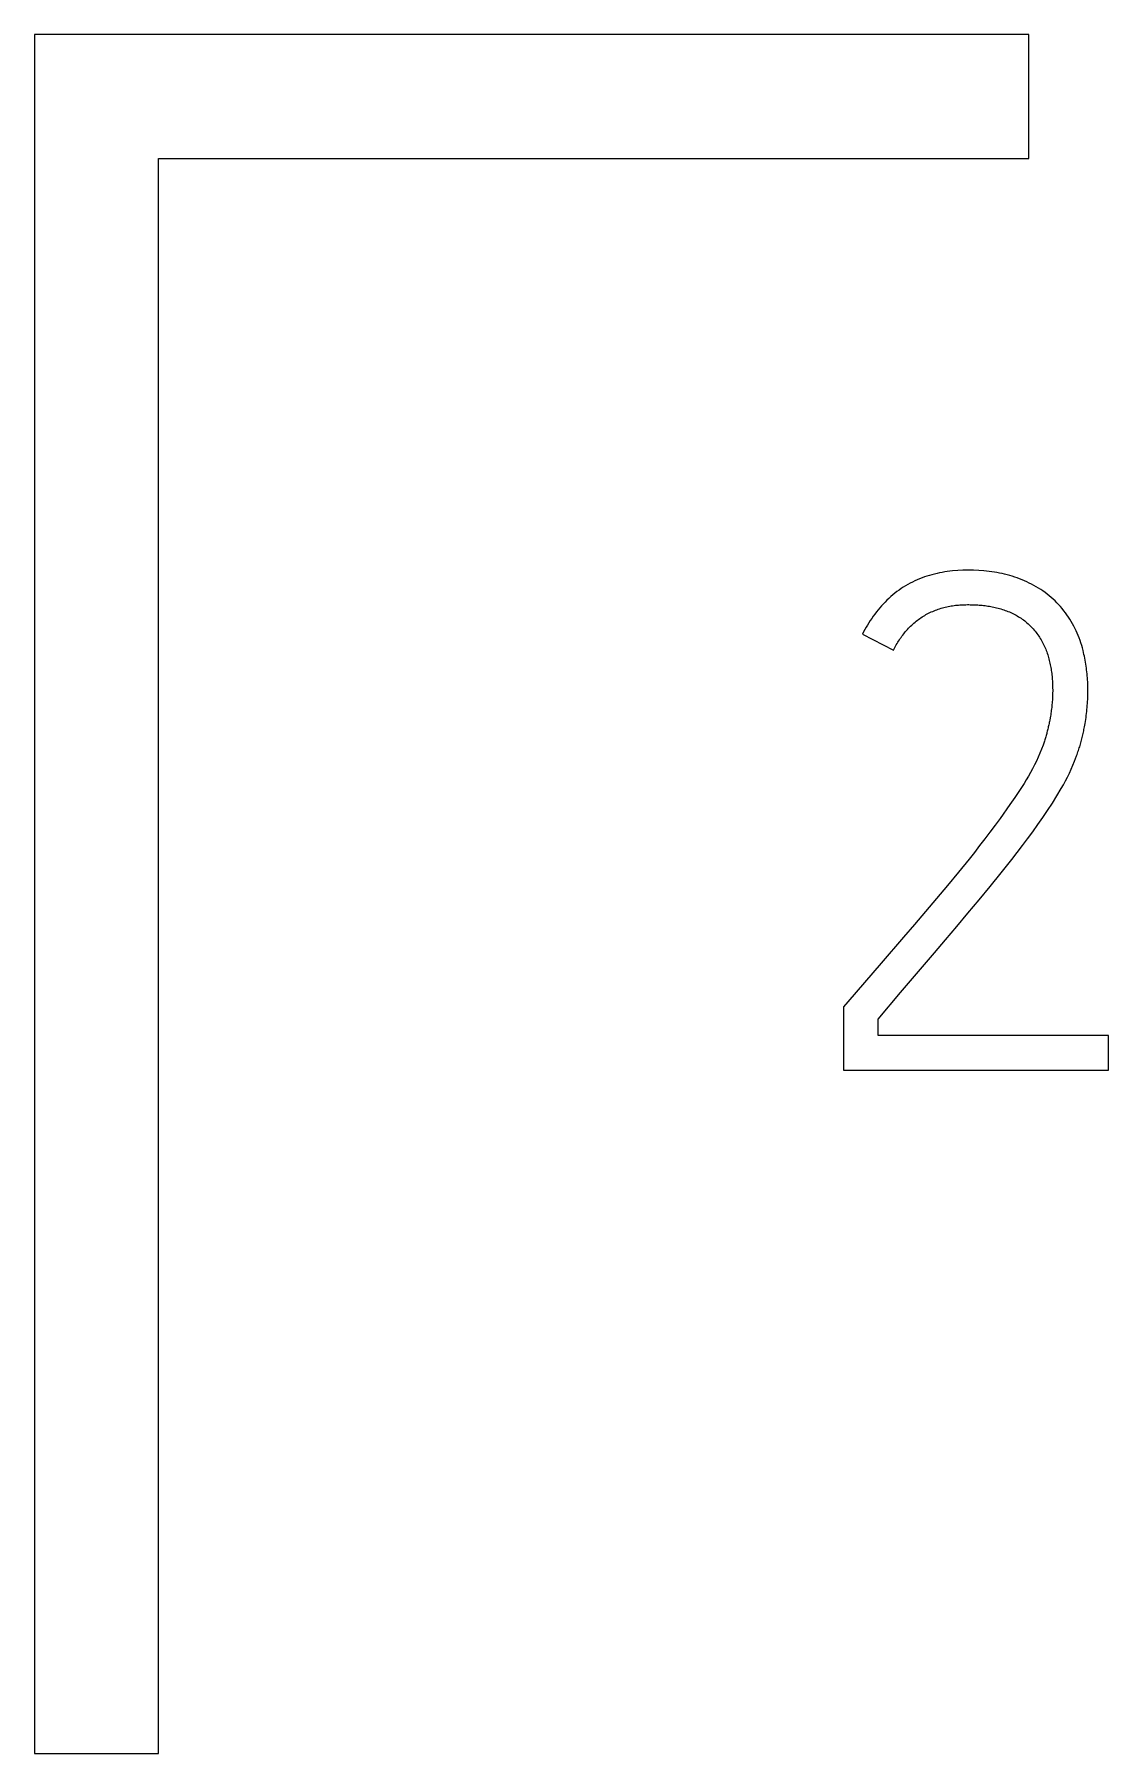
# Model space of a CAD drawing. Header units: millimetres. Extents: x 6750 to 121550, y -28210 to 66060.
# Drawn here: x 38604.376 to 38606.969, y 64499.532 to 64503.682 of the extents above; entities that cross this region are included whole.
import ezdxf

# ---------------------------------------------------------------- set-up
doc = ezdxf.new("R2010")
doc.units = ezdxf.units.MM
doc.layers.add('10000_FRONT', color=7, linetype='Continuous')
doc.layers.add('10500_FRONT_LABELING', color=7, linetype='Continuous')
doc.layers.add('DN.1. NET LIEN MANH', color=7, linetype='Continuous', lineweight=40)

# ---------------------------------------------------------------- blocks, each defined once
blk = doc.blocks.new('A$C0C6D7916')
at = {"layer": '10000_FRONT', "linetype": 'Continuous'}
for p, q in [((-37.25, 29.59), (-37.25, 25.44)), ((-34.85, 29.59), (-37.25, 29.59)), ((-34.85, 29.29), (-34.85, 29.59)), ((-36.95, 25.44), (-36.95, 29.29)), ((-36.95, 29.29), (-34.85, 29.29)), ((-37.25, 25.44), (-36.95, 25.44))]:
    blk.add_line(p, q, dxfattribs=at)
at = {"layer": '10500_FRONT_LABELING', "linetype": 'Continuous'}
for p, q in [((-35.2515, 28.1419), (-35.1765, 28.1038)), ((-35.1524, 27.4105), (-35.206, 27.3482)), ((-35.206, 27.3482), (-35.2865, 27.2549)), ((-35.2865, 27.2549), (-35.2966, 27.243)), ((-35.2966, 27.243), (-35.2966, 27.09)), ((-35.2134, 27.1732), (-35.2134, 27.2131)), ((-34.6571, 27.1732), (-35.2134, 27.1732)), ((-34.6571, 27.09), (-34.6571, 27.1732)), ((-35.2966, 27.09), (-34.6571, 27.09))]:
    blk.add_line(p, q, dxfattribs=at)
for points in [[(-34.7187, 28.1029), (-34.7203, 28.109), (-34.7221, 28.1151), (-34.724, 28.1212), (-34.7261, 28.1272), (-34.7282, 28.1331), (-34.7306, 28.139), (-34.733, 28.1449), (-34.7357, 28.1506), (-34.7384, 28.1563), (-34.7413, 28.1619), (-34.7443, 28.1675), (-34.7475, 28.1729), (-34.7507, 28.1783), (-34.7542, 28.1836), (-34.7577, 28.1888), (-34.7614, 28.1939), (-34.7652, 28.1989), (-34.7692, 28.2038), (-34.7732, 28.2086), (-34.7775, 28.2133), (-34.7818, 28.2179), (-34.7863, 28.2223), (-34.7909, 28.2267), (-34.7956, 28.2309), (-34.8004, 28.235), (-34.8054, 28.239), (-34.8105, 28.2429), (-34.8157, 28.2466), (-34.821, 28.2501), (-34.8264, 28.2535), (-34.8318, 28.2568), (-34.8373, 28.2599), (-34.8429, 28.2629), (-34.8486, 28.2657), (-34.8543, 28.2684), (-34.8601, 28.271), (-34.8659, 28.2734), (-34.8718, 28.2757), (-34.8777, 28.2779), (-34.8837, 28.28), (-34.8897, 28.2819), (-34.8958, 28.2837), (-34.9019, 28.2853), (-34.908, 28.2869), (-34.9142, 28.2883), (-34.9204, 28.2896), (-34.9266, 28.2908), (-34.9328, 28.2918), (-34.9454, 28.2937), (-34.958, 28.295), (-34.9706, 28.296), (-34.9832, 28.2965), (-34.9959, 28.2967), (-35.0086, 28.2965), (-35.0213, 28.2958), (-35.0339, 28.2948), (-35.0402, 28.2941), (-35.0465, 28.2933), (-35.0527, 28.2923), (-35.059, 28.2912), (-35.0652, 28.2901), (-35.0713, 28.2887), (-35.0775, 28.2873), (-35.0836, 28.2857), (-35.0896, 28.284), (-35.0956, 28.2822), (-35.1016, 28.2802), (-35.1075, 28.278), (-35.1134, 28.2758), (-35.1192, 28.2733), (-35.1249, 28.2708), (-35.1306, 28.268), (-35.1362, 28.2652), (-35.1418, 28.2621), (-35.1472, 28.2589), (-35.1526, 28.2556), (-35.1578, 28.2521), (-35.163, 28.2485), (-35.1681, 28.2448), (-35.1731, 28.2409), (-35.1779, 28.2369), (-35.1827, 28.2328), (-35.1874, 28.2285), (-35.192, 28.2242), (-35.1965, 28.2197), (-35.2008, 28.2151), (-35.2051, 28.2104), (-35.2093, 28.2057), (-35.2134, 28.2008), (-35.2174, 28.1958), (-35.2213, 28.1907), (-35.225, 28.1856), (-35.2287, 28.1804), (-35.2323, 28.1751), (-35.2357, 28.1697), (-35.2391, 28.1643), (-35.2424, 28.1587), (-35.2455, 28.1532), (-35.2485, 28.1475), (-35.2515, 28.1419)], [(-35.1765, 28.1038), (-35.1748, 28.107), (-35.1731, 28.1101), (-35.1714, 28.1132), (-35.1696, 28.1163), (-35.1678, 28.1194), (-35.1659, 28.1225), (-35.164, 28.1255), (-35.1621, 28.1285), (-35.1601, 28.1314), (-35.158, 28.1343), (-35.1559, 28.1372), (-35.1538, 28.14), (-35.1516, 28.1429), (-35.1494, 28.1456), (-35.1471, 28.1484), (-35.1448, 28.1511), (-35.1424, 28.1537), (-35.1399, 28.1564), (-35.1374, 28.159), (-35.1349, 28.1615), (-35.1323, 28.164), (-35.1296, 28.1664), (-35.127, 28.1688), (-35.1242, 28.1711), (-35.1215, 28.1734), (-35.1187, 28.1756), (-35.1158, 28.1777), (-35.1129, 28.1798), (-35.11, 28.1818), (-35.107, 28.1838), (-35.104, 28.1857), (-35.101, 28.1875), (-35.0979, 28.1893), (-35.0947, 28.191), (-35.0915, 28.1927), (-35.0883, 28.1943), (-35.085, 28.1958), (-35.0817, 28.1973), (-35.0784, 28.1987), (-35.0751, 28.2), (-35.0717, 28.2013), (-35.0684, 28.2024), (-35.065, 28.2036), (-35.0616, 28.2046), (-35.0581, 28.2056), (-35.0547, 28.2065), (-35.0512, 28.2074), (-35.0477, 28.2082), (-35.0442, 28.209), (-35.0407, 28.2096), (-35.0372, 28.2103), (-35.0336, 28.2108), (-35.0301, 28.2113), (-35.0265, 28.2118), (-35.0229, 28.2122), (-35.0194, 28.2125), (-35.0158, 28.2128), (-35.0122, 28.213), (-35.0087, 28.2132), (-35.0051, 28.2134), (-35.0015, 28.2134), (-34.998, 28.2135), (-34.9944, 28.2135), (-34.9909, 28.2134), (-34.9873, 28.2134), (-34.9838, 28.2133), (-34.9802, 28.2131), (-34.9767, 28.2129), (-34.9731, 28.2127), (-34.9696, 28.2125), (-34.9661, 28.2122), (-34.9625, 28.2118), (-34.959, 28.2114), (-34.9554, 28.211), (-34.9519, 28.2105), (-34.9484, 28.21), (-34.9448, 28.2094), (-34.9413, 28.2088), (-34.9378, 28.2081), (-34.9343, 28.2074), (-34.9308, 28.2067), (-34.9273, 28.2058), (-34.9238, 28.2049), (-34.9203, 28.204), (-34.9169, 28.203), (-34.9135, 28.202), (-34.9101, 28.2009), (-34.9067, 28.1997), (-34.9033, 28.1985), (-34.9, 28.1972), (-34.8967, 28.1958), (-34.8934, 28.1944), (-34.8902, 28.1929), (-34.887, 28.1913), (-34.8838, 28.1897), (-34.8806, 28.188), (-34.8775, 28.1862), (-34.8744, 28.1844), (-34.8713, 28.1825), (-34.8683, 28.1805), (-34.8654, 28.1785), (-34.8625, 28.1764), (-34.8597, 28.1743), (-34.8569, 28.1721), (-34.8542, 28.1698), (-34.8515, 28.1675), (-34.8489, 28.1651), (-34.8463, 28.1626), (-34.8438, 28.1601), (-34.8414, 28.1575), (-34.839, 28.1548), (-34.8366, 28.1521), (-34.8343, 28.1493), (-34.8321, 28.1465), (-34.83, 28.1436), (-34.8279, 28.1407), (-34.8258, 28.1377), (-34.8239, 28.1347), (-34.822, 28.1317), (-34.8201, 28.1286), (-34.8184, 28.1255), (-34.8167, 28.1224), (-34.815, 28.1192), (-34.8134, 28.116), (-34.8119, 28.1127), (-34.8104, 28.1095), (-34.809, 28.1061), (-34.8077, 28.1028), (-34.8064, 28.0994), (-34.8052, 28.096), (-34.8041, 28.0926), (-34.803, 28.0892), (-34.802, 28.0858), (-34.8011, 28.0823), (-34.8002, 28.0789), (-34.7994, 28.0754), (-34.7987, 28.0719), (-34.7979, 28.0684), (-34.7973, 28.0649), (-34.7966, 28.0614), (-34.796, 28.0579), (-34.7955, 28.0544), (-34.795, 28.0509), (-34.7945, 28.0474), (-34.7941, 28.0438), (-34.7937, 28.0403), (-34.7934, 28.0367), (-34.7931, 28.0331), (-34.7928, 28.0296), (-34.7926, 28.026), (-34.7924, 28.0224), (-34.7923, 28.0188), (-34.7922, 28.0152), (-34.7922, 28.0117), (-34.7921, 28.0081), (-34.7921, 28.0045), (-34.7922, 28.0009), (-34.7923, 27.9974), (-34.7924, 27.9938), (-34.7925, 27.9902), (-34.7927, 27.9867), (-34.7929, 27.9831), (-34.7932, 27.9795), (-34.7935, 27.976), (-34.7938, 27.9724), (-34.7941, 27.9689), (-34.7945, 27.9653), (-34.7949, 27.9618), (-34.7954, 27.9582), (-34.7959, 27.9547), (-34.7964, 27.9512), (-34.7969, 27.9476), (-34.7975, 27.9441), (-34.7982, 27.9406), (-34.7993, 27.9344)], [(-34.7153, 27.9188), (-34.7139, 27.9268), (-34.7131, 27.9316), (-34.7123, 27.9363), (-34.7116, 27.9411), (-34.711, 27.9458), (-34.7104, 27.9506), (-34.7098, 27.9553), (-34.7093, 27.9601), (-34.7089, 27.9649), (-34.7085, 27.9697), (-34.7082, 27.9745), (-34.7079, 27.9793), (-34.7076, 27.9841), (-34.7074, 27.9889), (-34.7073, 27.9936), (-34.7072, 27.9984), (-34.7071, 28.0032), (-34.7071, 28.008), (-34.7071, 28.0128), (-34.7072, 28.0176), (-34.7074, 28.0224), (-34.7076, 28.0272), (-34.7079, 28.032), (-34.7082, 28.0368), (-34.7086, 28.0415), (-34.7091, 28.0463), (-34.7096, 28.0511), (-34.7101, 28.0558), (-34.7107, 28.0605), (-34.7114, 28.0653), (-34.7121, 28.07), (-34.7129, 28.0747), (-34.7137, 28.0794), (-34.7146, 28.0841), (-34.7155, 28.0888), (-34.7165, 28.0935), (-34.7176, 28.0982), (-34.7187, 28.1029)], [(-34.7993, 27.9344), (-34.7999, 27.9317), (-34.8004, 27.929), (-34.8009, 27.9264), (-34.8015, 27.9237), (-34.8021, 27.9211), (-34.8027, 27.9184), (-34.8033, 27.9158), (-34.8039, 27.9131), (-34.8046, 27.9105), (-34.8053, 27.9078), (-34.8059, 27.9052), (-34.8066, 27.9026), (-34.8073, 27.8999), (-34.8081, 27.8973), (-34.8088, 27.8947), (-34.8096, 27.8921), (-34.8103, 27.8895), (-34.8111, 27.8869), (-34.8119, 27.8843), (-34.8128, 27.8817), (-34.8136, 27.8791), (-34.8144, 27.8765), (-34.8153, 27.8739)], [(-34.7343, 27.8487), (-34.7331, 27.8518), (-34.732, 27.8549), (-34.731, 27.858), (-34.7299, 27.8612), (-34.7289, 27.8643), (-34.7279, 27.8675), (-34.7269, 27.8706), (-34.7259, 27.8738), (-34.725, 27.877), (-34.7241, 27.8802), (-34.7233, 27.8834), (-34.7224, 27.8865), (-34.7216, 27.8898), (-34.7208, 27.893), (-34.72, 27.8962), (-34.7193, 27.8994), (-34.7186, 27.9026), (-34.7179, 27.9059), (-34.7172, 27.9091), (-34.7165, 27.9123), (-34.7159, 27.9156), (-34.7153, 27.9188)], [(-34.8153, 27.8739), (-34.8189, 27.8642), (-34.8228, 27.8546), (-34.827, 27.8451), (-34.8313, 27.8357), (-34.8359, 27.8265), (-34.8406, 27.8174), (-34.8455, 27.8084), (-34.8506, 27.7996), (-34.8559, 27.7908), (-34.8612, 27.782), (-34.8723, 27.7648), (-34.8838, 27.7478), (-34.8955, 27.731), (-34.9192, 27.6975), (-34.9312, 27.6809), (-34.9435, 27.6644), (-34.9558, 27.648), (-34.9684, 27.6317), (-34.981, 27.6155), (-34.9938, 27.5994), (-35.0198, 27.5675), (-35.046, 27.5359), (-35.0724, 27.5044), (-35.099, 27.473), (-35.1256, 27.4417), (-35.1524, 27.4105)], [(-35.0776, 27.3726), (-35.0505, 27.4046), (-35.0235, 27.4366), (-34.9966, 27.4687), (-34.9699, 27.501), (-34.9432, 27.5333), (-34.9168, 27.5659), (-34.8907, 27.5986), (-34.8779, 27.6152), (-34.8652, 27.6318), (-34.8526, 27.6485), (-34.8403, 27.6654), (-34.8281, 27.6824), (-34.8161, 27.6994), (-34.8043, 27.7167), (-34.7928, 27.7341), (-34.7818, 27.7517), (-34.7712, 27.7697), (-34.7661, 27.7788), (-34.7612, 27.788), (-34.7564, 27.7973), (-34.7518, 27.8067), (-34.7474, 27.8163), (-34.7432, 27.8259), (-34.7392, 27.8357), (-34.7343, 27.8487)], [(-35.2134, 27.2131), (-35.1591, 27.277), (-35.0776, 27.3726)]]:
    blk.add_lwpolyline(points, dxfattribs=at)

msp = doc.modelspace()

# ---------------------------------------------------------------- block references
at = {"layer": 'DN.1. NET LIEN MANH'}
msp.add_blockref('A$C0C6D7916', (38641.6261, 64474.0921), dxfattribs=at)

doc.saveas('drawing.dxf')
